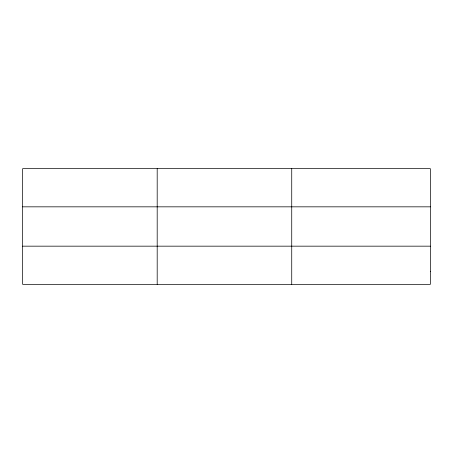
<?xml version="1.0" encoding="UTF-8"?>
<svg xmlns="http://www.w3.org/2000/svg" width="453" height="453" viewBox="0 0 453 453"><rect width="100%" height="100%" fill="white"/><g stroke="black" fill="none" stroke-linecap="round" stroke-linejoin="round"><path stroke-width="0.68" d="M157.191 284.348L157.191 168.652M291.732 284.348L291.732 168.652M22.65 206.834L430.35 206.834M22.65 246.166L430.35 246.166M430.35 271.619L430.35 284.348L22.65 284.348L22.65 168.652L430.35 168.652L430.35 271.619"/></g></svg>
